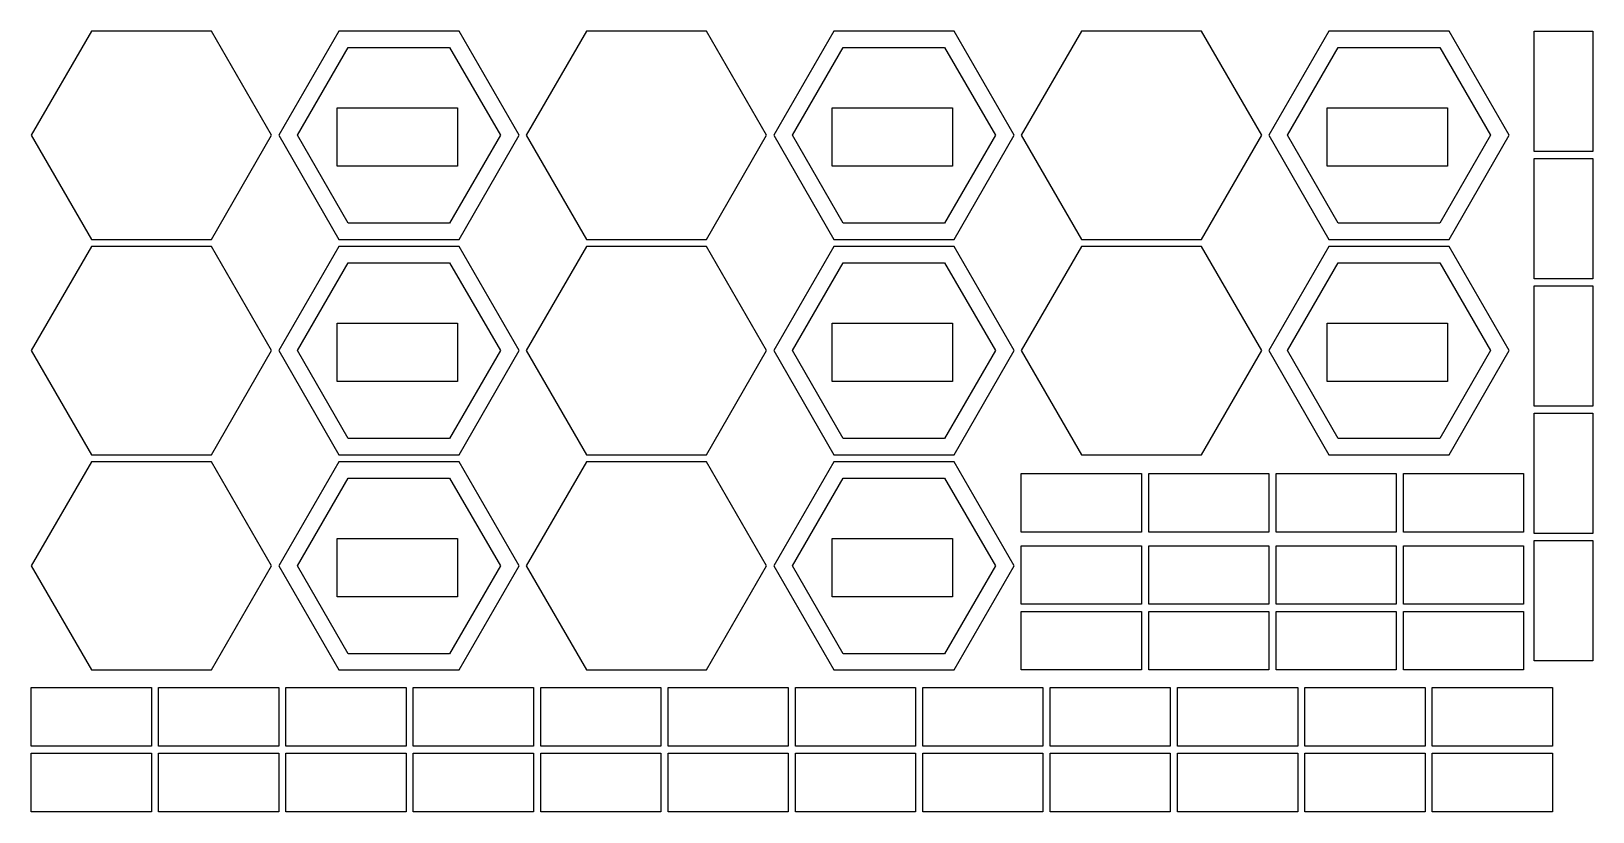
# Model space of a CAD drawing. Header units: inches. Extents: x 0 to 2400, y -1200 to 0.
import ezdxf

# ---------------------------------------------------------------- set-up
doc = ezdxf.new("R2010")
doc.units = ezdxf.units.IN
doc.header["$MEASUREMENT"] = 0
doc.layers.add('Layer 1', color=7, linetype='Continuous')

# ---------------------------------------------------------------- blocks, each defined once
blk = doc.blocks.new('block 2')
at = {"layer": 'Layer 1', "color": 7, "lineweight": 25}
for points in [[(277.1, 0), (92.4, 0), (0, -160), (92.4, -320), (277.1, -320), (369.5, -160), (277.1, 0)], [(657.5, 0), (472.7, 0), (380.4, -160), (472.7, -320), (657.5, -320), (749.8, -160), (657.5, 0)], [(643, -295), (487.2, -295), (409.2, -160), (487.2, -25), (643, -25), (721, -160), (643, -295)], [(655, -207.7), (470.3, -207.7), (470.3, -117.7), (655, -117.7), (655, -207.7)]]:
    blk.add_lwpolyline(points, dxfattribs=at)
blk = doc.blocks.new('block 3')
at = {"layer": 'Layer 1', "color": 7, "lineweight": 25}
for points in [[(277.1, -331), (92.4, -331), (0, -491), (92.4, -651), (277.1, -651), (369.5, -491), (277.1, -331)], [(657.5, -331), (472.7, -331), (380.4, -491), (472.7, -651), (657.5, -651), (749.8, -491), (657.5, -331)], [(643, -626), (487.2, -626), (409.2, -491), (487.2, -356), (643, -356), (721, -491), (643, -626)], [(655, -538.7), (470.3, -538.7), (470.3, -448.7), (655, -448.7), (655, -538.7)]]:
    blk.add_lwpolyline(points, dxfattribs=at)
blk = doc.blocks.new('block 4')
at = {"layer": 'Layer 1', "color": 7, "lineweight": 25}
for points in [[(277.1, -662), (92.4, -662), (0, -822), (92.4, -982), (277.1, -982), (369.5, -822), (277.1, -662)], [(657.5, -662), (472.7, -662), (380.4, -822), (472.7, -982), (657.5, -982), (749.8, -822), (657.5, -662)], [(643, -957), (487.2, -957), (409.2, -822), (487.2, -687), (643, -687), (721, -822), (643, -957)], [(655, -869.7), (470.3, -869.7), (470.3, -779.7), (655, -779.7), (655, -869.7)]]:
    blk.add_lwpolyline(points, dxfattribs=at)
blk = doc.blocks.new('block 5')
at = {"layer": 'Layer 1', "color": 7, "lineweight": 25}
for points in [[(1038, 0), (853.2, 0), (760.9, -160), (853.2, -320), (1038, -320), (1130.3, -160), (1038, 0)], [(1418.3, 0), (1233.6, 0), (1141.2, -160), (1233.6, -320), (1418.3, -320), (1510.7, -160), (1418.3, 0)], [(1403.9, -295), (1248, -295), (1170.1, -160), (1248, -25), (1403.9, -25), (1481.8, -160), (1403.9, -295)], [(1415.9, -207.7), (1231.1, -207.7), (1231.1, -117.7), (1415.9, -117.7), (1415.9, -207.7)]]:
    blk.add_lwpolyline(points, dxfattribs=at)
blk = doc.blocks.new('block 6')
at = {"layer": 'Layer 1', "color": 7, "lineweight": 25}
for points in [[(1038, -331), (853.2, -331), (760.9, -491), (853.2, -651), (1038, -651), (1130.3, -491), (1038, -331)], [(1418.3, -331), (1233.6, -331), (1141.2, -491), (1233.6, -651), (1418.3, -651), (1510.7, -491), (1418.3, -331)], [(1403.9, -626), (1248, -626), (1170.1, -491), (1248, -356), (1403.9, -356), (1481.8, -491), (1403.9, -626)], [(1415.9, -538.7), (1231.1, -538.7), (1231.1, -448.7), (1415.9, -448.7), (1415.9, -538.7)]]:
    blk.add_lwpolyline(points, dxfattribs=at)
blk = doc.blocks.new('block 7')
at = {"layer": 'Layer 1', "color": 7, "lineweight": 25}
for points in [[(1038, -662), (853.2, -662), (760.9, -822), (853.2, -982), (1038, -982), (1130.3, -822), (1038, -662)], [(1418.3, -662), (1233.6, -662), (1141.2, -822), (1233.6, -982), (1418.3, -982), (1510.7, -822), (1418.3, -662)], [(1403.9, -957), (1248, -957), (1170.1, -822), (1248, -687), (1403.9, -687), (1481.8, -822), (1403.9, -957)], [(1415.9, -869.7), (1231.1, -869.7), (1231.1, -779.7), (1415.9, -779.7), (1415.9, -869.7)]]:
    blk.add_lwpolyline(points, dxfattribs=at)
blk = doc.blocks.new('block 8')
at = {"layer": 'Layer 1', "color": 7, "lineweight": 25}
for points in [[(1798.8, 0), (1614.1, 0), (1521.7, -160), (1614.1, -320), (1798.8, -320), (1891.2, -160), (1798.8, 0)], [(2179.2, 0), (1994.4, 0), (1902.1, -160), (1994.4, -320), (2179.2, -320), (2271.5, -160), (2179.2, 0)], [(2164.7, -295), (2008.9, -295), (1930.9, -160), (2008.9, -25), (2164.7, -25), (2242.7, -160), (2164.7, -295)], [(2176.7, -207.7), (1992, -207.7), (1992, -117.7), (2176.7, -117.7), (2176.7, -207.7)]]:
    blk.add_lwpolyline(points, dxfattribs=at)
blk = doc.blocks.new('block 9')
at = {"layer": 'Layer 1', "color": 7, "lineweight": 25}
for points in [[(1798.8, -331), (1614.1, -331), (1521.7, -491), (1614.1, -651), (1798.8, -651), (1891.2, -491), (1798.8, -331)], [(2179.2, -331), (1994.4, -331), (1902.1, -491), (1994.4, -651), (2179.2, -651), (2271.5, -491), (2179.2, -331)], [(2164.7, -626), (2008.9, -626), (1930.9, -491), (2008.9, -356), (2164.7, -356), (2242.7, -491), (2164.7, -626)], [(2176.7, -538.7), (1992, -538.7), (1992, -448.7), (2176.7, -448.7), (2176.7, -538.7)]]:
    blk.add_lwpolyline(points, dxfattribs=at)

msp = doc.modelspace()

# ---------------------------------------------------------------- linework, layer by layer
at = {"layer": 'Layer 1', "color": 7, "lineweight": 25}
for points in [[(2400, 0), (2400, -184.8), (2310, -184.8), (2310, 0), (2400, 0)], [(2400, -195.7), (2400, -380.5), (2310, -380.5), (2310, -195.7), (2400, -195.7)], [(2400, -391.5), (2400, -576.3), (2310, -576.3), (2310, -391.5), (2400, -391.5)], [(2400, -587.2), (2400, -772), (2310, -772), (2310, -587.2), (2400, -587.2)], [(1706.5, -770), (1521.7, -770), (1521.7, -680), (1706.5, -680), (1706.5, -770)], [(1902.2, -770), (1717.5, -770), (1717.5, -680), (1902.2, -680), (1902.2, -770)], [(2098, -770), (1913.2, -770), (1913.2, -680), (2098, -680), (2098, -770)], [(2293.7, -770), (2108.9, -770), (2108.9, -680), (2293.7, -680), (2293.7, -770)], [(1706.5, -881), (1521.7, -881), (1521.7, -791), (1706.5, -791), (1706.5, -881)], [(1902.2, -881), (1717.5, -881), (1717.5, -791), (1902.2, -791), (1902.2, -881)], [(2098, -881), (1913.2, -881), (1913.2, -791), (2098, -791), (2098, -881)], [(2293.7, -881), (2108.9, -881), (2108.9, -791), (2293.7, -791), (2293.7, -881)], [(2400, -783), (2400, -967.8), (2310, -967.8), (2310, -783), (2400, -783)], [(1706.5, -982), (1521.7, -982), (1521.7, -892), (1706.5, -892), (1706.5, -982)], [(1902.2, -982), (1717.5, -982), (1717.5, -892), (1902.2, -892), (1902.2, -982)], [(2098, -982), (1913.2, -982), (1913.2, -892), (2098, -892), (2098, -982)], [(2293.7, -982), (2108.9, -982), (2108.9, -892), (2293.7, -892), (2293.7, -982)], [(184.8, -1099), (0, -1099), (0, -1009), (184.8, -1009), (184.8, -1099)], [(380.5, -1099), (195.7, -1099), (195.7, -1009), (380.5, -1009), (380.5, -1099)], [(576.3, -1099), (391.5, -1099), (391.5, -1009), (576.3, -1009), (576.3, -1099)], [(772, -1099), (587.2, -1099), (587.2, -1009), (772, -1009), (772, -1099)], [(967.8, -1099), (783, -1099), (783, -1009), (967.8, -1009), (967.8, -1099)], [(1163.5, -1099), (978.7, -1099), (978.7, -1009), (1163.5, -1009), (1163.5, -1099)], [(1359.3, -1099), (1174.5, -1099), (1174.5, -1009), (1359.3, -1009), (1359.3, -1099)], [(1555, -1099), (1370.2, -1099), (1370.2, -1009), (1555, -1009), (1555, -1099)], [(1750.7, -1099), (1566, -1099), (1566, -1009), (1750.7, -1009), (1750.7, -1099)], [(1946.5, -1099), (1761.7, -1099), (1761.7, -1009), (1946.5, -1009), (1946.5, -1099)], [(2142.2, -1099), (1957.5, -1099), (1957.5, -1009), (2142.2, -1009), (2142.2, -1099)], [(2338, -1099), (2153.2, -1099), (2153.2, -1009), (2338, -1009), (2338, -1099)], [(184.8, -1200), (0, -1200), (0, -1110), (184.8, -1110), (184.8, -1200)], [(380.5, -1200), (195.7, -1200), (195.7, -1110), (380.5, -1110), (380.5, -1200)], [(576.3, -1200), (391.5, -1200), (391.5, -1110), (576.3, -1110), (576.3, -1200)], [(772, -1200), (587.2, -1200), (587.2, -1110), (772, -1110), (772, -1200)], [(967.8, -1200), (783, -1200), (783, -1110), (967.8, -1110), (967.8, -1200)], [(1163.5, -1200), (978.7, -1200), (978.7, -1110), (1163.5, -1110), (1163.5, -1200)], [(1359.3, -1200), (1174.5, -1200), (1174.5, -1110), (1359.3, -1110), (1359.3, -1200)], [(1555, -1200), (1370.2, -1200), (1370.2, -1110), (1555, -1110), (1555, -1200)], [(1750.7, -1200), (1566, -1200), (1566, -1110), (1750.7, -1110), (1750.7, -1200)], [(1946.5, -1200), (1761.7, -1200), (1761.7, -1110), (1946.5, -1110), (1946.5, -1200)], [(2142.2, -1200), (1957.5, -1200), (1957.5, -1110), (2142.2, -1110), (2142.2, -1200)], [(2338, -1200), (2153.2, -1200), (2153.2, -1110), (2338, -1110), (2338, -1200)]]:
    msp.add_lwpolyline(points, dxfattribs=at)

# ---------------------------------------------------------------- block references
at = {"layer": 'Layer 1'}
for name in ['block 2', 'block 5', 'block 8', 'block 3', 'block 6', 'block 9', 'block 4', 'block 7']:
    msp.add_blockref(name, (0, 0), dxfattribs=at)

doc.saveas('drawing.dxf')
